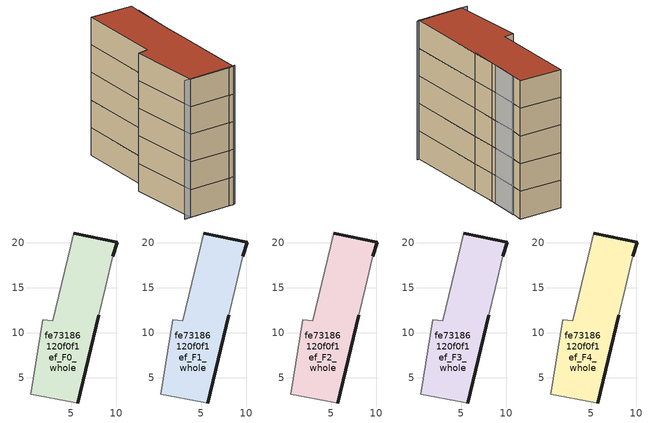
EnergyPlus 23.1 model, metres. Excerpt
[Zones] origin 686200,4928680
fe73186120f0f1ef_F0_whole
 floor ground (EU_floor_Construction): 10.15,20.04 9.61,18.48 8.78,14.96 8.06,11.93 5.75,2.17 5.25,2.26 0.5,3.15 1.83,11.43 2.98,11.34 5.31,21.09 z0
 wall outside (EU_wall_Construction): 5.75,2.17 8.06,11.93 / 9.61,18.48 10.15,20.04 5.31,21.09 z0:3
 wall adiabatic (EU_wall_Construction): 5.31,21.09 2.98,11.34 1.83,11.43 0.5,3.15 5.25,2.26 5.75,2.17 / 8.06,11.93 8.78,14.96 9.61,18.48 z0:3
fe73186120f0f1ef_F1_whole
 floor to fe73186120f0f1ef_F0_whole (EU_floor_Construction): 10.15,20.04 9.61,18.48 8.78,14.96 8.06,11.93 5.75,2.17 5.25,2.26 0.5,3.15 1.83,11.43 2.98,11.34 5.31,21.09 z3
 wall outside (EU_wall_Construction): 5.75,2.17 8.06,11.93 / 9.61,18.48 10.15,20.04 5.31,21.09 z3:6
 wall adiabatic (EU_wall_Construction): 5.31,21.09 2.98,11.34 1.83,11.43 0.5,3.15 5.25,2.26 5.75,2.17 / 8.06,11.93 8.78,14.96 9.61,18.48 z3:6
fe73186120f0f1ef_F2_whole
 floor to fe73186120f0f1ef_F1_whole (EU_floor_Construction): 10.15,20.04 9.61,18.48 8.78,14.96 8.06,11.93 5.75,2.17 5.25,2.26 0.5,3.15 1.83,11.43 2.98,11.34 5.31,21.09 z6
 wall outside (EU_wall_Construction): 5.75,2.17 8.06,11.93 / 9.61,18.48 10.15,20.04 5.31,21.09 z6:9
 wall adiabatic (EU_wall_Construction): 5.31,21.09 2.98,11.34 1.83,11.43 0.5,3.15 5.25,2.26 5.75,2.17 / 8.06,11.93 8.78,14.96 9.61,18.48 z6:9
fe73186120f0f1ef_F3_whole
 floor to fe73186120f0f1ef_F2_whole (EU_floor_Construction): 10.15,20.04 9.61,18.48 8.78,14.96 8.06,11.93 5.75,2.17 5.25,2.26 0.5,3.15 1.83,11.43 2.98,11.34 5.31,21.09 z9
 wall outside (EU_wall_Construction): 5.75,2.17 8.06,11.93 / 9.61,18.48 10.15,20.04 5.31,21.09 z9:12
 wall adiabatic (EU_wall_Construction): 5.31,21.09 2.98,11.34 1.83,11.43 0.5,3.15 5.25,2.26 5.75,2.17 / 8.06,11.93 8.78,14.96 9.61,18.48 z9:12
fe73186120f0f1ef_F4_whole
 floor to fe73186120f0f1ef_F3_whole (EU_floor_Construction): 10.15,20.04 9.61,18.48 8.78,14.96 8.06,11.93 5.75,2.17 5.25,2.26 0.5,3.15 1.83,11.43 2.98,11.34 5.31,21.09 z12
 wall outside (EU_wall_Construction): 5.75,2.17 8.06,11.93 / 9.61,18.48 10.15,20.04 5.31,21.09 z12:15
 wall adiabatic (EU_wall_Construction): 5.31,21.09 2.98,11.34 1.83,11.43 0.5,3.15 5.25,2.26 5.75,2.17 / 8.06,11.93 8.78,14.96 9.61,18.48 z12:15
 roof outside (EU_roof_Construction): 5.75,2.17 8.06,11.93 8.78,14.96 9.61,18.48 10.15,20.04 5.31,21.09 2.98,11.34 1.83,11.43 0.5,3.15 5.25,2.26 z15
shading: -0.24,3.28 6.03,2.24 / 7.97,11.96 9.81,18.79 z0:15
[Building]
EU S2 Campaign: North Axis=0; Terrain=City; Solar Distribution=FullExterior
[Site:Location]
Bologna: Latitude=44.5; Longitude=11.25; Time Zone=1; Elevation=37
[SizingPeriod:WeatherFileDays]
AnnualSizingPeriod: Begin Month=1; Begin Day of Month=1; End Month=12; End Day of Month=31; Day of Week for Start Day=Monday; Use Weather File Daylight Saving Period=No; Use Weather File Rain and Snow Indicators=No
[MATERIAL]
EU_InternalMass_Material: Roughness=MediumRough; Thickness=0.1; Conductivity=1; Density=1800; Specific Heat=900; Thermal Absorptance=0.9; Solar Absorptance=0.7; Visible Absorptance=0.7
[MATERIAL:NOMASS] Roughness=MediumRough; Thermal Absorptance=0.9; Solar Absorptance=0.7; Visible Absorptance=0.7
Name | Thermal Resistance
EU_wall_NoMass | 0.905828
EU_roof_NoMass | 0.37593
EU_floor_NoMass | 0.67114
[CONSTRUCTION]
EU_wall_Construction: EU_wall_NoMass
EU_roof_Construction: EU_roof_NoMass
EU_floor_Construction: EU_floor_NoMass
EU_InternalMass_Construction: EU_InternalMass_Material
[ZONE] Type=1; Multiplier=1; Ceiling Height=autocalculate; Floor Area=autocalculate; Part of Total Floor Area=Yes
Name | Volume
fe73186120f0f1ef_F0_whole | 287.698
fe73186120f0f1ef_F1_whole; fe73186120f0f1ef_F2_whole; fe73186120f0f1ef_F3_whole; fe73186120f0f1ef_F4_whole | 287.697
[INTERNALMASS] Construction=EU_InternalMass_Construction; Surface Area=95.8994
Name | Zone or ZoneList
fe73186120f0f1ef_F0_whole_EU_InternalMass | fe73186120f0f1ef_F0_whole
fe73186120f0f1ef_F1_whole_EU_InternalMass | fe73186120f0f1ef_F1_whole
fe73186120f0f1ef_F2_whole_EU_InternalMass | fe73186120f0f1ef_F2_whole
fe73186120f0f1ef_F3_whole_EU_InternalMass | fe73186120f0f1ef_F3_whole
fe73186120f0f1ef_F4_whole_EU_InternalMass | fe73186120f0f1ef_F4_whole
[OTHEREQUIPMENT] Fuel Type=Electricity; Design Level Calculation Method=Watts/Area; Power per Zone Floor Area=1; Fraction Latent=0; Fraction Radiant=0; Fraction Lost=0; Carbon Dioxide Generation Rate=0; EndUse Subcategory=EU_Step8_InternalGains
Name | Zone or ZoneList or Space or SpaceList | Schedule
EU_Step8_InternalGain_fe73186120f0f1ef_F0_whole_f000 | fe73186120f0f1ef_F0_whole | EU_Step8_GainSchedule_fe73186120f0f1ef_F0_whole_f000
EU_Step8_InternalGain_fe73186120f0f1ef_F1_whole_f000 | fe73186120f0f1ef_F1_whole | EU_Step8_GainSchedule_fe73186120f0f1ef_F1_whole_f000
EU_Step8_InternalGain_fe73186120f0f1ef_F2_whole_f000 | fe73186120f0f1ef_F2_whole | EU_Step8_GainSchedule_fe73186120f0f1ef_F2_whole_f000
EU_Step8_InternalGain_fe73186120f0f1ef_F3_whole_f000 | fe73186120f0f1ef_F3_whole | EU_Step8_GainSchedule_fe73186120f0f1ef_F3_whole_f000
EU_Step8_InternalGain_fe73186120f0f1ef_F4_whole_f000 | fe73186120f0f1ef_F4_whole | EU_Step8_GainSchedule_fe73186120f0f1ef_F4_whole_f000
[ZONEVENTILATION:DESIGNFLOWRATE] Schedule=EU_AlwaysOn; Design Flow Rate Calculation Method=AirChanges/Hour; Air Changes per Hour=0.73129; Ventilation Type=Natural; Fan Pressure Rise=0; Fan Total Efficiency=1; Constant Term Coefficient=1; Temperature Term Coefficient=0; Velocity Term Coefficient=0; Velocity Squared Term Coefficient=0; Minimum Indoor Temperature=-100; Maximum Indoor Temperature=100; Delta Temperature=-100; Minimum Outdoor Temperature=-100; Maximum Outdoor Temperature=100; Maximum Wind Speed=40
Name | Zone or ZoneList or Space or SpaceList
EU_ConstantAir_fe73186120f0f1ef_F0_whole | fe73186120f0f1ef_F0_whole
EU_ConstantAir_fe73186120f0f1ef_F1_whole | fe73186120f0f1ef_F1_whole
EU_ConstantAir_fe73186120f0f1ef_F2_whole | fe73186120f0f1ef_F2_whole
EU_ConstantAir_fe73186120f0f1ef_F3_whole | fe73186120f0f1ef_F3_whole
EU_ConstantAir_fe73186120f0f1ef_F4_whole | fe73186120f0f1ef_F4_whole
[HVACTEMPLATE:THERMOSTAT] Constant Heating Setpoint=20; Constant Cooling Setpoint=50
EU_HeatOnly_fe73186120f0f1ef_F0_whole; EU_HeatOnly_fe73186120f0f1ef_F1_whole; EU_HeatOnly_fe73186120f0f1ef_F2_whole; EU_HeatOnly_fe73186120f0f1ef_F3_whole; EU_HeatOnly_fe73186120f0f1ef_F4_whole
[HVACTEMPLATE:ZONE:IDEALLOADSAIRSYSTEM] System Availability Schedule=EU_AlwaysOn; Maximum Heating Supply Air Temperature=50; Minimum Cooling Supply Air Temperature=13; Maximum Heating Supply Air Humidity Ratio=0.0156; Minimum Cooling Supply Air Humidity Ratio=0.0077; Heating Limit=NoLimit; Cooling Limit=NoLimit; Heating Availability Schedule=EU_AlwaysOn; Cooling Availability Schedule=EU_CoolingOff; Dehumidification Control Type=ConstantSensibleHeatRatio; Cooling Sensible Heat Ratio=0.7; Dehumidification Setpoint=60; Humidification Control Type=None; Humidification Setpoint=30; Outdoor Air Method=None; Outdoor Air Flow Rate per Person=0.00944; Outdoor Air Flow Rate per Zone Floor Area=0; Outdoor Air Flow Rate per Zone=0; Demand Controlled Ventilation Type=None; Outdoor Air Economizer Type=NoEconomizer; Heat Recovery Type=None; Sensible Heat Recovery Effectiveness=0.7; Latent Heat Recovery Effectiveness=0.65
Name | Template Thermostat
fe73186120f0f1ef_F0_whole | EU_HeatOnly_fe73186120f0f1ef_F0_whole
fe73186120f0f1ef_F1_whole | EU_HeatOnly_fe73186120f0f1ef_F1_whole
fe73186120f0f1ef_F2_whole | EU_HeatOnly_fe73186120f0f1ef_F2_whole
fe73186120f0f1ef_F3_whole | EU_HeatOnly_fe73186120f0f1ef_F3_whole
fe73186120f0f1ef_F4_whole | EU_HeatOnly_fe73186120f0f1ef_F4_whole
[SIZING:ZONE] Zone Cooling Design Supply Air Temperature Input Method=SupplyAirTemperature; Zone Cooling Design Supply Air Temperature=13; Zone Heating Design Supply Air Temperature Input Method=SupplyAirTemperature; Zone Heating Design Supply Air Temperature=50; Zone Cooling Design Supply Air Humidity Ratio=0.008; Zone Heating Design Supply Air Humidity Ratio=0.008; Cooling Design Air Flow Method=DesignDay; Cooling Design Air Flow Rate=0; Cooling Minimum Air Flow per Zone Floor Area=0.000762; Cooling Minimum Air Flow=0; Cooling Minimum Air Flow Fraction=0.2; Heating Design Air Flow Method=DesignDay; Heating Design Air Flow Rate=0; Heating Maximum Air Flow per Zone Floor Area=0.002032; Heating Maximum Air Flow=0.141576; Heating Maximum Air Flow Fraction=0.3; Account for Dedicated Outdoor Air System=No; Dedicated Outdoor Air System Control Strategy=NeutralSupplyAir; Dedicated Outdoor Air Low Setpoint Temperature for Design=autosize; Dedicated Outdoor Air High Setpoint Temperature for Design=autosize; Zone Load Sizing Method=Sensible Load Only No Latent Load; Zone Latent Cooling Design Supply Air Humidity Ratio Input Method=HumidityRatioDifference; Zone Cooling Design Supply Air Humidity Ratio Difference=0.005; Zone Latent Heating Design Supply Air Humidity Ratio Input Method=HumidityRatioDifference; Zone Humidification Design Supply Air Humidity Ratio Difference=0.005
fe73186120f0f1ef_F0_whole; fe73186120f0f1ef_F1_whole; fe73186120f0f1ef_F2_whole; fe73186120f0f1ef_F3_whole; fe73186120f0f1ef_F4_whole
[SCHEDULE:CONSTANT]
Name | Hourly Value
EU_AlwaysOn | 1
EU_CoolingOff | 0
[SCHEDULE:FILE] Column Number=1; Rows to Skip at Top=0; Number of Hours of Data=8760; Column Separator=Comma; Interpolate to Timestep=No; Minutes per Item=60; Adjust Schedule for Daylight Savings=Yes
Name | File
EU_Step8_GainSchedule_fe73186120f0f1ef_F0_whole_f000 | ../../schedules/fe73186120f0f1ef/fe73186120f0f1ef_F0_whole_f000_gain.csv
EU_Step8_GainSchedule_fe73186120f0f1ef_F1_whole_f000 | ../../schedules/fe73186120f0f1ef/fe73186120f0f1ef_F1_whole_f000_gain.csv
EU_Step8_GainSchedule_fe73186120f0f1ef_F2_whole_f000 | ../../schedules/fe73186120f0f1ef/fe73186120f0f1ef_F2_whole_f000_gain.csv
EU_Step8_GainSchedule_fe73186120f0f1ef_F3_whole_f000 | ../../schedules/fe73186120f0f1ef/fe73186120f0f1ef_F3_whole_f000_gain.csv
EU_Step8_GainSchedule_fe73186120f0f1ef_F4_whole_f000 | ../../schedules/fe73186120f0f1ef/fe73186120f0f1ef_F4_whole_f000_gain.csv
